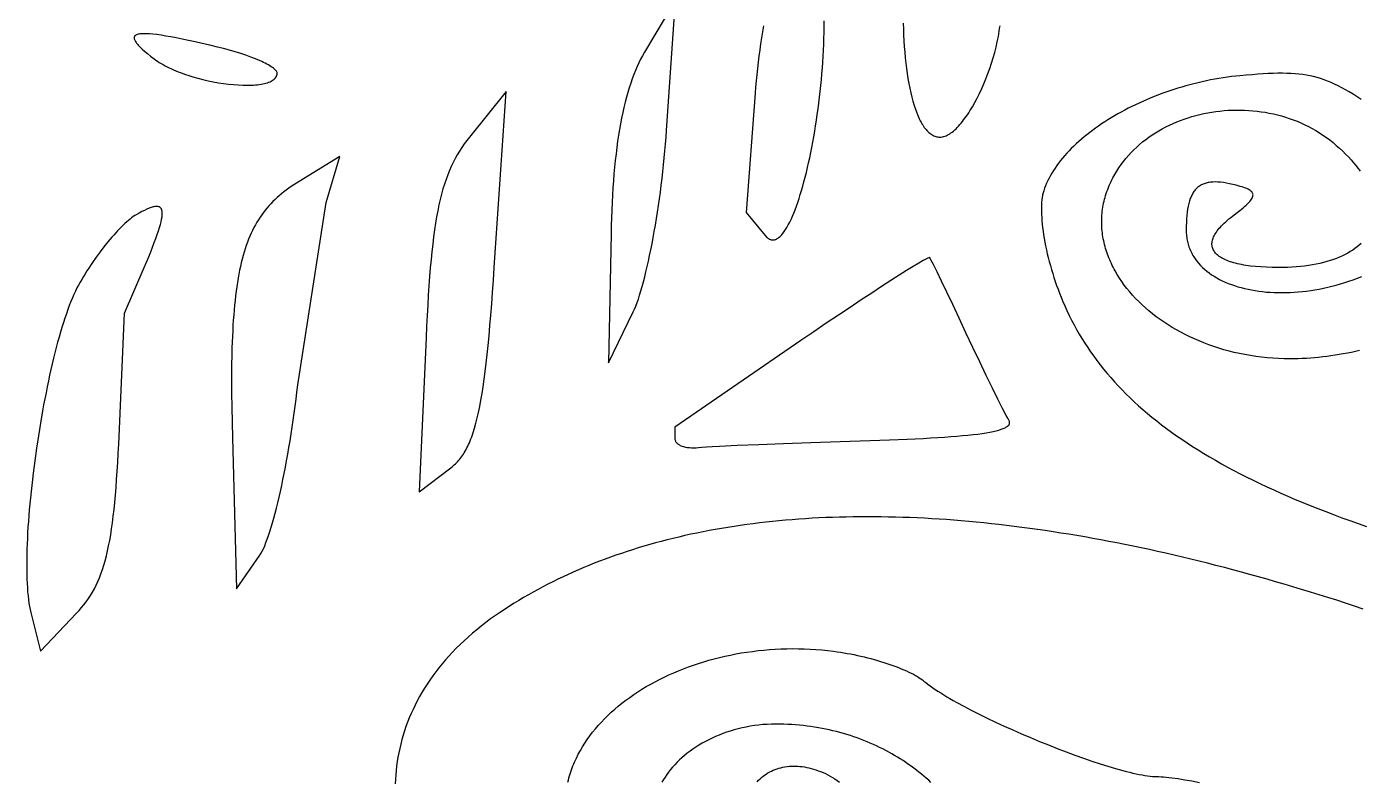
# Model space of a CAD drawing. Extents: x -500 to 500, y -999 to 1001.
# Drawn here: x -206.3 to 70.2, y 65.8 to 222.4 of the extents above; entities that cross this region are included whole.
import ezdxf

# ---------------------------------------------------------------- set-up
doc = ezdxf.new("R2010")
doc.units = 0
doc.layers.add('LAYER_1', color=18, linetype='CONTINUOUS')

msp = doc.modelspace()

# ---------------------------------------------------------------- linework, layer by layer
at = {"layer": 'LAYER_1'}
for points in [[(-73.5, 200.8), (-71.67, 227.86), (-78.1, 217.04), (-78.5, 216.34), (-78.88, 215.62), (-79.26, 214.87), (-79.62, 214.08), (-79.97, 213.26), (-80.31, 212.41), (-80.63, 211.54), (-80.95, 210.63), (-81.25, 209.69), (-81.55, 208.71), (-81.83, 207.71), (-82.09, 206.68), (-82.35, 205.61), (-82.6, 204.52), (-82.83, 203.39), (-83.05, 202.23), (-83.26, 201.04), (-83.46, 199.82), (-83.65, 198.57), (-83.82, 197.28), (-83.99, 195.97), (-84.14, 194.62), (-84.28, 193.24), (-84.41, 191.83), (-84.53, 190.39), (-84.64, 188.92), (-84.73, 187.41), (-84.81, 185.88), (-84.88, 184.31), (-84.94, 182.71), (-84.99, 181.08), (-85.03, 179.42), (-85.53, 152.62), (-80.43, 163.18), (-80.16, 163.76), (-79.9, 164.4), (-79.63, 165.1), (-79.36, 165.85), (-79.1, 166.67), (-78.83, 167.53), (-78.57, 168.45), (-78.3, 169.41), (-78.04, 170.43), (-77.78, 171.48), (-77.52, 172.58), (-77.27, 173.71), (-77.01, 174.88), (-76.77, 176.08), (-76.52, 177.32), (-76.29, 178.59), (-76.05, 179.88), (-75.83, 181.19), (-75.61, 182.53), (-75.39, 183.89), (-75.18, 185.26), (-74.98, 186.65), (-74.79, 188.05), (-74.61, 189.46), (-74.43, 190.88), (-74.27, 192.3), (-74.11, 193.72), (-73.97, 195.15), (-73.83, 196.57), (-73.71, 197.99), (-73.6, 199.4)], [(-166.66, 218.13), (-168.3, 218.51), (-169.85, 218.87), (-171.32, 219.21), (-172.7, 219.51), (-174, 219.78), (-175.22, 220.02), (-176.35, 220.24), (-177.41, 220.42), (-178.38, 220.57), (-179.27, 220.7), (-180.08, 220.79), (-180.82, 220.86), (-181.47, 220.89), (-182.05, 220.9), (-182.31, 220.89), (-182.55, 220.87), (-182.78, 220.85), (-182.98, 220.81), (-183.16, 220.77), (-183.33, 220.73), (-183.47, 220.67), (-183.6, 220.61), (-183.71, 220.54), (-183.8, 220.46), (-183.87, 220.38), (-183.92, 220.28), (-183.96, 220.18), (-183.97, 220.07), (-183.97, 219.96), (-183.95, 219.83), (-183.91, 219.7), (-183.85, 219.56), (-183.78, 219.41), (-183.69, 219.25), (-183.58, 219.09), (-183.45, 218.92), (-183.3, 218.74), (-183.14, 218.55), (-182.76, 218.15), (-182.31, 217.72), (-181.79, 217.26), (-181.21, 216.77), (-180.55, 216.24), (-179.83, 215.68), (-179.49, 215.43), (-179.13, 215.19), (-178.76, 214.94), (-178.37, 214.71), (-177.97, 214.48), (-177.55, 214.25), (-177.13, 214.03), (-176.69, 213.81), (-176.24, 213.6), (-175.78, 213.4), (-175.31, 213.2), (-174.83, 213), (-174.34, 212.82), (-173.85, 212.63), (-173.34, 212.46), (-172.83, 212.29), (-171.8, 211.97), (-170.75, 211.67), (-169.69, 211.4), (-168.62, 211.15), (-167.55, 210.93), (-166.48, 210.74), (-165.43, 210.58), (-164.39, 210.44), (-163.37, 210.34), (-162.38, 210.26), (-161.42, 210.22), (-160.95, 210.21), (-160.49, 210.21), (-160.05, 210.21), (-159.61, 210.22), (-159.19, 210.25), (-158.78, 210.28), (-158.38, 210.31), (-158, 210.36), (-157.63, 210.41), (-157.28, 210.48), (-156.94, 210.55), (-156.62, 210.63), (-156.32, 210.72), (-156.04, 210.82), (-155.77, 210.93), (-155.53, 211.04), (-155.3, 211.17), (-155.1, 211.3), (-154.91, 211.44), (-154.75, 211.6), (-154.61, 211.76), (-154.5, 211.93), (-154.41, 212.11), (-154.34, 212.3), (-154.3, 212.5), (-154.29, 212.71), (-154.29, 212.78), (-154.31, 212.84), (-154.35, 212.98), (-154.43, 213.12), (-154.54, 213.26), (-154.68, 213.42), (-154.85, 213.57), (-155.04, 213.73), (-155.27, 213.9), (-155.52, 214.06), (-155.79, 214.23), (-156.09, 214.41), (-156.41, 214.59), (-156.76, 214.76), (-157.12, 214.95), (-157.51, 215.13), (-157.93, 215.31), (-158.8, 215.68), (-159.76, 216.05), (-160.78, 216.42), (-161.86, 216.78), (-163, 217.14), (-164.18, 217.48), (-165.4, 217.81)], [(-109.24, 172.38), (-106.81, 208.92), (-114.4, 199.45), (-114.95, 198.74), (-115.48, 198.03), (-115.98, 197.3), (-116.46, 196.55), (-116.92, 195.79), (-117.36, 195.01), (-117.78, 194.2), (-118.18, 193.36), (-118.56, 192.5), (-118.92, 191.6), (-119.26, 190.66), (-119.59, 189.69), (-119.9, 188.68), (-120.19, 187.62), (-120.47, 186.52), (-120.73, 185.37), (-120.98, 184.16), (-121.21, 182.9), (-121.44, 181.58), (-121.64, 180.2), (-121.84, 178.76), (-122.03, 177.25), (-122.2, 175.67), (-122.37, 174.02), (-122.53, 172.3), (-122.67, 170.5), (-122.81, 168.61), (-122.94, 166.65), (-123.07, 164.6), (-123.19, 162.45), (-123.3, 160.22), (-123.4, 157.9), (-124.82, 125.82), (-118.24, 130.83), (-118.01, 131.02), (-117.77, 131.22), (-117.54, 131.42), (-117.31, 131.63), (-117.09, 131.85), (-116.88, 132.08), (-116.66, 132.32), (-116.45, 132.57), (-116.25, 132.83), (-116.05, 133.1), (-115.85, 133.38), (-115.66, 133.67), (-115.47, 133.97), (-115.29, 134.29), (-115.11, 134.61), (-114.93, 134.95), (-114.75, 135.3), (-114.58, 135.67), (-114.42, 136.05), (-114.25, 136.44), (-114.09, 136.84), (-113.94, 137.26), (-113.78, 137.7), (-113.63, 138.15), (-113.34, 139.09), (-113.05, 140.1), (-112.78, 141.18), (-112.52, 142.33), (-112.27, 143.55), (-112.03, 144.85), (-111.79, 146.22), (-111.57, 147.67), (-111.35, 149.21), (-111.13, 150.83), (-110.93, 152.54), (-110.72, 154.35), (-110.53, 156.24), (-110.34, 158.24), (-110.15, 160.33), (-109.96, 162.53), (-109.78, 164.83), (-109.6, 167.23), (-109.42, 169.75)], [(-150.04, 148.03), (-144.14, 185.91), (-141.3, 195.39), (-149.74, 190.25), (-150.3, 189.9), (-150.85, 189.54), (-151.38, 189.19), (-151.9, 188.82), (-152.4, 188.45), (-152.9, 188.07), (-153.38, 187.69), (-153.85, 187.29), (-154.3, 186.89), (-154.74, 186.48), (-155.17, 186.06), (-155.59, 185.63), (-156, 185.19), (-156.39, 184.74), (-156.77, 184.27), (-157.14, 183.8), (-157.5, 183.31), (-157.84, 182.81), (-158.18, 182.3), (-158.5, 181.77), (-158.82, 181.22), (-159.12, 180.67), (-159.41, 180.09), (-159.69, 179.5), (-159.96, 178.9), (-160.22, 178.27), (-160.47, 177.63), (-160.7, 176.97), (-160.93, 176.3), (-161.15, 175.6), (-161.36, 174.88), (-161.56, 174.15), (-161.75, 173.39), (-161.93, 172.62), (-162.1, 171.82), (-162.26, 171), (-162.41, 170.15), (-162.55, 169.29), (-162.69, 168.4), (-162.82, 167.48), (-162.93, 166.54), (-163.04, 165.58), (-163.14, 164.59), (-163.24, 163.58), (-163.32, 162.53), (-163.4, 161.47), (-163.47, 160.37), (-163.53, 159.25), (-163.58, 158.09), (-163.63, 156.91), (-163.67, 155.7), (-163.7, 154.46), (-163.74, 151.89), (-163.76, 149.18), (-163.75, 146.35), (-163.72, 143.39), (-163.66, 140.29), (-163.58, 137.04), (-162.72, 105.76), (-157.92, 112.69), (-157.8, 112.87), (-157.67, 113.08), (-157.42, 113.54), (-157.16, 114.06), (-156.89, 114.66), (-156.63, 115.31), (-156.36, 116.02), (-156.09, 116.79), (-155.81, 117.62), (-155.54, 118.49), (-155.26, 119.42), (-154.99, 120.4), (-154.71, 121.42), (-154.44, 122.49), (-154.17, 123.59), (-153.9, 124.74), (-153.63, 125.92), (-153.36, 127.14), (-153.1, 128.39), (-152.84, 129.67), (-152.58, 130.98), (-152.33, 132.31), (-152.09, 133.67), (-151.85, 135.05), (-151.62, 136.45), (-151.39, 137.86), (-151.17, 139.29), (-150.96, 140.73), (-150.76, 142.18), (-150.57, 143.63), (-150.38, 145.1), (-150.21, 146.56)], [(-187.18, 135.72), (-185.94, 162.91), (-181.9, 172.37), (-181.41, 173.52), (-180.95, 174.62), (-180.53, 175.66), (-180.14, 176.64), (-179.79, 177.55), (-179.47, 178.42), (-179.18, 179.22), (-178.93, 179.97), (-178.71, 180.66), (-178.53, 181.3), (-178.38, 181.89), (-178.27, 182.42), (-178.19, 182.9), (-178.16, 183.13), (-178.15, 183.34), (-178.14, 183.53), (-178.14, 183.72), (-178.15, 183.89), (-178.17, 184.05), (-178.2, 184.19), (-178.23, 184.33), (-178.28, 184.45), (-178.33, 184.57), (-178.4, 184.67), (-178.47, 184.75), (-178.55, 184.83), (-178.64, 184.9), (-178.74, 184.95), (-178.85, 184.99), (-178.96, 185.03), (-179.09, 185.05), (-179.23, 185.06), (-179.37, 185.06), (-179.53, 185.05), (-179.69, 185.02), (-179.86, 184.99), (-180.04, 184.95), (-180.43, 184.83), (-180.86, 184.68), (-181.32, 184.48), (-181.82, 184.25), (-182.36, 183.98), (-182.94, 183.67), (-183.55, 183.33), (-183.85, 183.15), (-184.16, 182.94), (-184.49, 182.7), (-184.82, 182.44), (-185.17, 182.16), (-185.52, 181.85), (-185.89, 181.52), (-186.26, 181.17), (-186.63, 180.8), (-187.02, 180.41), (-187.41, 180), (-187.8, 179.57), (-188.2, 179.13), (-188.6, 178.67), (-189.01, 178.2), (-189.41, 177.71), (-190.23, 176.69), (-191.04, 175.63), (-191.84, 174.54), (-192.63, 173.41), (-193.02, 172.84), (-193.4, 172.26), (-193.77, 171.68), (-194.14, 171.1), (-194.5, 170.52), (-194.85, 169.93), (-195.19, 169.34), (-195.51, 168.76), (-195.84, 168.16), (-196.16, 167.51), (-196.47, 166.82), (-196.79, 166.1), (-197.11, 165.33), (-197.42, 164.52), (-197.73, 163.68), (-198.04, 162.81), (-198.35, 161.9), (-198.65, 160.96), (-198.95, 159.98), (-199.25, 158.98), (-199.55, 157.95), (-199.84, 156.89), (-200.12, 155.81), (-200.41, 154.71), (-200.69, 153.58), (-200.96, 152.43), (-201.23, 151.26), (-201.5, 150.07), (-201.76, 148.87), (-202.01, 147.65), (-202.26, 146.42), (-202.51, 145.17), (-202.75, 143.91), (-202.98, 142.64), (-203.43, 140.08), (-203.85, 137.5), (-204.24, 134.91), (-204.6, 132.31), (-204.93, 129.72), (-205.09, 128.44), (-205.23, 127.16), (-205.37, 125.89), (-205.5, 124.63), (-205.62, 123.38), (-205.73, 122.14), (-205.83, 120.91), (-205.92, 119.7), (-206, 118.51), (-206.07, 117.33), (-206.13, 116.18), (-206.18, 115.04), (-206.22, 113.93), (-206.25, 112.84), (-206.27, 111.77), (-206.27, 110.73), (-206.27, 109.72), (-206.25, 108.73), (-206.23, 107.78), (-206.19, 106.86), (-206.13, 105.97), (-206.07, 105.12), (-205.99, 104.3), (-205.9, 103.52), (-205.8, 102.77), (-205.68, 102.07), (-205.55, 101.41), (-205.41, 100.79), (-203.39, 92.8), (-195.91, 100.66), (-195.38, 101.24), (-194.87, 101.83), (-194.38, 102.43), (-193.91, 103.06), (-193.46, 103.7), (-193.03, 104.35), (-192.62, 105.04), (-192.23, 105.74), (-191.86, 106.48), (-191.51, 107.24), (-191.17, 108.04), (-190.85, 108.86), (-190.55, 109.73), (-190.26, 110.63), (-189.99, 111.57), (-189.73, 112.55), (-189.49, 113.58), (-189.26, 114.65), (-189.04, 115.77), (-188.84, 116.94), (-188.65, 118.17), (-188.47, 119.45), (-188.3, 120.78), (-188.14, 122.18), (-187.99, 123.63), (-187.85, 125.15), (-187.72, 126.74), (-187.6, 128.39), (-187.49, 130.11), (-187.38, 131.91), (-187.28, 133.77)], [(-2.47, 140.7), (-2.71, 141.11), (-3.01, 141.66), (-3.78, 143.14), (-4.76, 145.07), (-5.9, 147.38), (-7.17, 149.98), (-8.53, 152.81), (-9.94, 155.79), (-11.38, 158.85), (-12.79, 161.86), (-14.12, 164.69), (-15.35, 167.28), (-16.45, 169.57), (-17.39, 171.5), (-18.13, 172.99), (-18.64, 174), (-18.8, 174.29), (-18.89, 174.44), (-18.92, 174.45), (-18.96, 174.45), (-19.09, 174.42), (-19.28, 174.34), (-19.54, 174.22), (-19.86, 174.05), (-20.25, 173.84), (-21.18, 173.3), (-22.34, 172.6), (-23.7, 171.76), (-25.25, 170.78), (-26.98, 169.67), (-28.88, 168.44), (-30.93, 167.1), (-33.11, 165.66), (-35.42, 164.12), (-37.84, 162.5), (-40.36, 160.81), (-42.95, 159.04), (-45.62, 157.22), (-71.78, 139.29), (-71.78, 136.89), (-71.77, 136.77), (-71.75, 136.65), (-71.72, 136.54), (-71.68, 136.42), (-71.62, 136.31), (-71.55, 136.21), (-71.48, 136.1), (-71.39, 136), (-71.29, 135.91), (-71.18, 135.82), (-71.06, 135.73), (-70.93, 135.65), (-70.8, 135.57), (-70.65, 135.49), (-70.33, 135.36), (-69.98, 135.24), (-69.6, 135.15), (-69.2, 135.07), (-68.77, 135.02), (-68.32, 134.99), (-67.85, 134.98), (-67.36, 135), (-66.86, 135.04), (-66.2, 135.1), (-65.25, 135.17), (-64.02, 135.24), (-62.53, 135.32), (-58.86, 135.5), (-54.37, 135.7), (-49.22, 135.9), (-43.55, 136.11), (-37.5, 136.31), (-31.23, 136.51), (-27.26, 136.64), (-23.6, 136.78), (-20.26, 136.94), (-18.71, 137.03), (-17.23, 137.11), (-15.83, 137.21), (-14.5, 137.3), (-13.25, 137.4), (-12.07, 137.51), (-10.96, 137.62), (-9.92, 137.73), (-8.95, 137.85), (-8.05, 137.97), (-7.22, 138.1), (-6.46, 138.24), (-5.76, 138.38), (-5.14, 138.52), (-4.57, 138.67), (-4.07, 138.82), (-3.64, 138.98), (-3.45, 139.07), (-3.27, 139.15), (-3.11, 139.24), (-2.96, 139.32), (-2.83, 139.41), (-2.71, 139.5), (-2.61, 139.59), (-2.52, 139.68), (-2.45, 139.78), (-2.4, 139.87), (-2.36, 139.97), (-2.33, 140.07), (-2.32, 140.17), (-2.32, 140.27), (-2.34, 140.38), (-2.37, 140.48), (-2.41, 140.59)]]:
    msp.add_lwpolyline(points, close=True, dxfattribs=at)
for points in [[(-53.38, 222.53), (-53.59, 221.3), (-53.79, 220.05), (-53.98, 218.79), (-54.16, 217.53), (-54.33, 216.25), (-54.49, 214.97), (-54.64, 213.69), (-54.78, 212.4), (-54.91, 211.11), (-55.02, 209.83), (-55.12, 208.55), (-56.96, 183.83), (-53.05, 179.02), (-52.91, 178.87), (-52.78, 178.72), (-52.64, 178.6), (-52.51, 178.49), (-52.37, 178.39), (-52.23, 178.3), (-52.09, 178.24), (-51.95, 178.18), (-51.82, 178.14), (-51.68, 178.11), (-51.53, 178.1), (-51.39, 178.1), (-51.25, 178.11), (-51.11, 178.14), (-50.97, 178.18), (-50.82, 178.23), (-50.68, 178.3), (-50.54, 178.38), (-50.4, 178.47), (-50.25, 178.57), (-50.11, 178.69), (-49.96, 178.81), (-49.82, 178.95), (-49.68, 179.11), (-49.39, 179.44), (-49.1, 179.83), (-48.81, 180.25), (-48.52, 180.72), (-48.24, 181.23), (-47.95, 181.78), (-47.67, 182.38), (-47.39, 183.01), (-47.11, 183.67), (-46.83, 184.37), (-46.56, 185.11), (-46.29, 185.88), (-46.02, 186.69), (-45.76, 187.52), (-45.5, 188.38), (-45.24, 189.28), (-44.99, 190.2), (-44.74, 191.14), (-44.5, 192.11), (-44.26, 193.11), (-44.03, 194.13), (-43.8, 195.17), (-43.58, 196.23), (-43.37, 197.31), (-43.16, 198.41), (-42.96, 199.52), (-42.76, 200.65), (-42.58, 201.8), (-42.4, 202.96), (-42.23, 204.13), (-42.07, 205.31), (-41.91, 206.5), (-41.77, 207.7), (-41.63, 208.91), (-41.5, 210.12), (-41.39, 211.34), (-41.28, 212.57), (-41.18, 213.79), (-41.09, 215.02), (-41.02, 216.25), (-40.95, 217.47), (-40.9, 218.7), (-40.85, 219.92), (-40.82, 221.13), (-40.8, 222.35), (-40.8, 223.55)], [(-24.39, 223.06), (-24.36, 221.82), (-24.31, 220.6), (-24.25, 219.4), (-24.17, 218.22), (-24.08, 217.05), (-23.98, 215.91), (-23.86, 214.78), (-23.72, 213.69), (-23.58, 212.62), (-23.41, 211.58), (-23.24, 210.57), (-23.05, 209.59), (-22.84, 208.65), (-22.62, 207.74), (-22.39, 206.87), (-22.14, 206.03), (-21.88, 205.24), (-21.61, 204.49), (-21.46, 204.14), (-21.32, 203.79), (-21.17, 203.45), (-21.01, 203.13), (-20.86, 202.82), (-20.7, 202.52), (-20.53, 202.23), (-20.36, 201.96), (-20.19, 201.7), (-20.02, 201.45), (-19.84, 201.22), (-19.66, 201), (-19.47, 200.79), (-19.29, 200.6), (-19.09, 200.42), (-18.9, 200.25), (-18.7, 200.1), (-18.5, 199.97), (-18.29, 199.85), (-18.08, 199.74), (-17.87, 199.65), (-17.65, 199.58), (-17.43, 199.52), (-17.21, 199.48), (-16.98, 199.46), (-16.75, 199.45), (-16.51, 199.46), (-16.27, 199.49), (-16.02, 199.55), (-15.77, 199.62), (-15.52, 199.72), (-15.27, 199.84), (-15.01, 199.97), (-14.75, 200.13), (-14.5, 200.31), (-14.23, 200.5), (-13.97, 200.71), (-13.71, 200.94), (-13.44, 201.19), (-13.18, 201.45), (-12.92, 201.73), (-12.65, 202.03), (-12.38, 202.34), (-12.12, 202.66), (-11.86, 203), (-11.59, 203.35), (-11.33, 203.72), (-11.07, 204.1), (-10.81, 204.49), (-10.55, 204.9), (-10.29, 205.31), (-10.04, 205.74), (-9.54, 206.63), (-9.05, 207.55), (-8.57, 208.51), (-8.1, 209.5), (-7.66, 210.52), (-7.23, 211.56), (-6.82, 212.63), (-6.43, 213.71), (-6.07, 214.8), (-5.73, 215.91), (-5.41, 217.02), (-5.13, 218.13), (-4.88, 219.24), (-4.76, 219.79), (-4.66, 220.35), (-4.56, 220.9), (-4.47, 221.44), (-4.39, 221.99), (-4.32, 222.53)], [(70.64, 207.28), (69.78, 207.83), (68.94, 208.35), (68.14, 208.83), (67.35, 209.28), (66.59, 209.7), (65.84, 210.09), (65.1, 210.44), (64.37, 210.77), (63.65, 211.07), (62.93, 211.34), (62.21, 211.58), (61.49, 211.8), (60.76, 211.99), (60.02, 212.16), (59.26, 212.3), (58.49, 212.42), (57.7, 212.51), (56.89, 212.59), (56.04, 212.64), (55.17, 212.67), (54.27, 212.69), (53.33, 212.68), (52.35, 212.66), (51.33, 212.62), (50.26, 212.56), (49.15, 212.49), (47.98, 212.4), (46.76, 212.3), (45.47, 212.18), (44.6, 212.09), (43.72, 211.99), (42.85, 211.88), (41.97, 211.75), (41.1, 211.61), (40.23, 211.46), (39.36, 211.3), (38.5, 211.12), (37.64, 210.94), (36.78, 210.74), (35.92, 210.53), (35.07, 210.31), (34.23, 210.08), (33.39, 209.83), (32.55, 209.58), (31.72, 209.32), (30.9, 209.04), (30.08, 208.76), (29.27, 208.47), (28.46, 208.17), (27.66, 207.85), (26.87, 207.53), (26.09, 207.2), (25.31, 206.86), (24.55, 206.51), (23.79, 206.16), (23.04, 205.79), (22.3, 205.42), (21.57, 205.04), (20.85, 204.65), (20.14, 204.26), (19.45, 203.85), (18.76, 203.44), (18.08, 203.03), (17.42, 202.6), (16.77, 202.17), (16.13, 201.74), (15.5, 201.29), (14.89, 200.85), (14.29, 200.39), (13.7, 199.93), (13.13, 199.47), (12.57, 199), (12.02, 198.52), (11.49, 198.04), (10.98, 197.56), (10.48, 197.07), (10, 196.58), (9.54, 196.08), (9.09, 195.58), (8.66, 195.08), (8.24, 194.57), (7.84, 194.06), (7.47, 193.55), (7.1, 193.03), (6.76, 192.51), (6.44, 191.99), (6.14, 191.46), (5.85, 190.94), (5.59, 190.41), (5.34, 189.88), (5.12, 189.35), (4.92, 188.82), (4.74, 188.29), (4.62, 187.87), (4.52, 187.41), (4.43, 186.93), (4.37, 186.42), (4.32, 185.88), (4.29, 185.31), (4.27, 184.71), (4.27, 184.1), (4.29, 183.45), (4.33, 182.79), (4.38, 182.11), (4.44, 181.4), (4.52, 180.68), (4.62, 179.94), (4.73, 179.19), (4.86, 178.43), (5, 177.65), (5.15, 176.86), (5.32, 176.06), (5.5, 175.26), (5.7, 174.45), (5.91, 173.63), (6.13, 172.81), (6.36, 171.98), (6.61, 171.16), (6.87, 170.33), (7.14, 169.51), (7.43, 168.68), (7.72, 167.87), (8.03, 167.06), (8.35, 166.25), (8.67, 165.45), (9.11, 164.45), (9.57, 163.45), (10.04, 162.46), (10.53, 161.48), (11.04, 160.51), (11.57, 159.55), (12.11, 158.59), (12.68, 157.65), (13.27, 156.72), (13.87, 155.79), (14.49, 154.88), (15.14, 153.97), (15.8, 153.07), (16.48, 152.18), (17.18, 151.3), (17.9, 150.43), (18.65, 149.56), (19.41, 148.7), (20.19, 147.85), (21, 147.01), (21.82, 146.18), (22.67, 145.35), (23.53, 144.54), (24.42, 143.72), (25.33, 142.92), (26.26, 142.13), (27.21, 141.34), (28.19, 140.55), (29.18, 139.78), (30.2, 139.01), (31.24, 138.25), (32.3, 137.5), (33.39, 136.75), (34.5, 136.01), (35.63, 135.27), (36.78, 134.54), (37.96, 133.82), (39.16, 133.1), (40.38, 132.39), (41.63, 131.69), (42.9, 130.99), (44.2, 130.29), (45.51, 129.6), (46.86, 128.92), (48.22, 128.24), (49.62, 127.57), (51.03, 126.91), (52.47, 126.24), (53.94, 125.59), (55.43, 124.93), (56.95, 124.29), (58.49, 123.64), (60.05, 123), (61.65, 122.37), (63.26, 121.74), (64.91, 121.12), (66.58, 120.49), (68.27, 119.88), (70, 119.26), (71.75, 118.65)], [(70.3, 155.16), (69.45, 154.97), (68.6, 154.79), (67.75, 154.62), (66.9, 154.46), (66.05, 154.31), (65.19, 154.18), (64.34, 154.05), (63.49, 153.94), (62.64, 153.83), (61.79, 153.74), (60.94, 153.66), (60.09, 153.59), (59.24, 153.54), (58.4, 153.5), (57.55, 153.46), (56.72, 153.44), (55.88, 153.44), (54.67, 153.45), (53.47, 153.49), (52.28, 153.56), (51.11, 153.66), (49.94, 153.78), (48.79, 153.93), (47.64, 154.11), (46.51, 154.31), (45.4, 154.53), (44.29, 154.78), (43.2, 155.05), (42.13, 155.34), (41.07, 155.66), (40.03, 156), (39, 156.36), (37.99, 156.74), (36.99, 157.15), (36.02, 157.57), (35.06, 158.01), (34.12, 158.47), (33.2, 158.95), (32.3, 159.45), (31.42, 159.97), (30.56, 160.5), (29.72, 161.05), (28.9, 161.61), (28.1, 162.19), (27.33, 162.79), (26.58, 163.4), (25.86, 164.03), (25.15, 164.67), (24.48, 165.32), (23.82, 165.98), (23.2, 166.66), (22.59, 167.35), (22.02, 168.05), (21.47, 168.76), (20.95, 169.48), (20.46, 170.21), (20, 170.95), (19.56, 171.7), (19.36, 172.08), (19.16, 172.46), (18.97, 172.84), (18.78, 173.22), (18.61, 173.61), (18.44, 174), (18.28, 174.39), (18.12, 174.78), (17.98, 175.17), (17.84, 175.56), (17.71, 175.96), (17.59, 176.35), (17.48, 176.75), (17.38, 177.15), (17.28, 177.55), (17.19, 177.95), (17.11, 178.35), (17.04, 178.76), (16.98, 179.16), (16.92, 179.57), (16.88, 179.97), (16.84, 180.38), (16.81, 180.79), (16.79, 181.2), (16.78, 181.61), (16.78, 182.02), (16.79, 182.43), (16.8, 182.84), (16.83, 183.25), (16.86, 183.66), (16.91, 184.07), (16.96, 184.48), (17.02, 184.89), (17.1, 185.3), (17.18, 185.72), (17.27, 186.13), (17.37, 186.54), (17.48, 186.95), (17.6, 187.36), (17.73, 187.77), (17.87, 188.18), (18.02, 188.59), (18.18, 189), (18.35, 189.41), (18.53, 189.82), (18.72, 190.23), (18.9, 190.6), (19.09, 190.97), (19.49, 191.69), (19.91, 192.39), (20.35, 193.08), (20.81, 193.75), (21.3, 194.4), (21.81, 195.03), (22.34, 195.64), (22.89, 196.24), (23.46, 196.82), (24.05, 197.38), (24.65, 197.92), (25.28, 198.44), (25.92, 198.94), (26.58, 199.42), (27.25, 199.89), (27.94, 200.33), (28.64, 200.76), (29.36, 201.16), (30.09, 201.55), (30.83, 201.92), (31.58, 202.27), (32.35, 202.59), (33.12, 202.9), (33.91, 203.19), (34.7, 203.46), (35.5, 203.7), (36.31, 203.93), (37.13, 204.14), (37.96, 204.32), (38.79, 204.49), (39.63, 204.64), (40.47, 204.76), (41.31, 204.86), (42.16, 204.95), (43.01, 205.01), (43.87, 205.05), (44.73, 205.07), (45.58, 205.06), (46.44, 205.04), (47.3, 204.99), (48.15, 204.92), (49.01, 204.84), (49.86, 204.72), (50.71, 204.59), (51.56, 204.43), (52.4, 204.26), (53.23, 204.06), (54.07, 203.83), (54.89, 203.59), (55.71, 203.32), (56.52, 203.03), (57.33, 202.72), (58.12, 202.38), (58.91, 202.02), (59.69, 201.64), (60.45, 201.23), (61.21, 200.8), (61.95, 200.35), (62.68, 199.87), (63.4, 199.37), (64.1, 198.85), (64.79, 198.3), (65.46, 197.73), (66.14, 197.13), (66.78, 196.53), (67.39, 195.93), (67.97, 195.33), (68.52, 194.73), (69.05, 194.14), (69.54, 193.54), (70.01, 192.95), (70.44, 192.37)], [(70.61, 177.38), (70.21, 177.02), (69.78, 176.66), (69.33, 176.32), (68.86, 175.99), (68.36, 175.68), (67.83, 175.37), (67.28, 175.08), (66.71, 174.8), (66.11, 174.54), (65.49, 174.29), (64.85, 174.05), (64.18, 173.83), (63.49, 173.62), (62.77, 173.43), (62.03, 173.25), (61.27, 173.09), (60.49, 172.95), (59.68, 172.82), (58.85, 172.7), (58, 172.61), (57.13, 172.53), (56.23, 172.46), (55.31, 172.42), (54.37, 172.39), (53.41, 172.38), (52.14, 172.4), (50.94, 172.43), (49.79, 172.5), (48.71, 172.58), (47.68, 172.7), (47.19, 172.76), (46.71, 172.83), (46.25, 172.91), (45.8, 172.99), (45.37, 173.08), (44.96, 173.17), (44.55, 173.27), (44.17, 173.37), (43.8, 173.48), (43.44, 173.6), (43.11, 173.72), (42.78, 173.84), (42.47, 173.97), (42.18, 174.11), (41.91, 174.25), (41.65, 174.39), (41.4, 174.54), (41.17, 174.7), (40.96, 174.86), (40.76, 175.02), (40.58, 175.19), (40.41, 175.37), (40.27, 175.55), (40.13, 175.73), (40.02, 175.92), (39.92, 176.11), (39.83, 176.31), (39.76, 176.51), (39.71, 176.71), (39.68, 176.92), (39.66, 177.14), (39.66, 177.35), (39.67, 177.57), (39.7, 177.8), (39.75, 178.03), (39.82, 178.26), (39.9, 178.5), (40, 178.74), (40.12, 178.98), (40.25, 179.23), (40.4, 179.48), (40.57, 179.74), (40.75, 180), (40.95, 180.26), (41.17, 180.52), (41.41, 180.79), (41.66, 181.06), (41.93, 181.34), (42.22, 181.61), (42.52, 181.89), (42.85, 182.18), (43.19, 182.46), (43.55, 182.75), (43.92, 183.04), (44.89, 183.79), (45.73, 184.46), (46.1, 184.78), (46.44, 185.07), (46.75, 185.36), (47.03, 185.63), (47.28, 185.88), (47.5, 186.12), (47.69, 186.35), (47.84, 186.57), (47.97, 186.77), (48.07, 186.97), (48.13, 187.16), (48.17, 187.33), (48.18, 187.5), (48.17, 187.58), (48.15, 187.66), (48.13, 187.74), (48.1, 187.82), (48.01, 187.96), (47.9, 188.11), (47.75, 188.24), (47.58, 188.37), (47.38, 188.5), (47.14, 188.62), (46.88, 188.75), (46.59, 188.87), (46.27, 188.98), (45.92, 189.1), (45.54, 189.22), (44.69, 189.45), (43.98, 189.63), (43.3, 189.78), (42.65, 189.91), (42.03, 190.01), (41.43, 190.08), (40.87, 190.12), (40.33, 190.14), (39.81, 190.12), (39.57, 190.1), (39.33, 190.08), (39.09, 190.04), (38.86, 190), (38.64, 189.96), (38.43, 189.9), (38.22, 189.84), (38.02, 189.77), (37.82, 189.69), (37.63, 189.61), (37.44, 189.51), (37.27, 189.41), (37.09, 189.3), (36.93, 189.18), (36.76, 189.06), (36.61, 188.93), (36.46, 188.79), (36.31, 188.64), (36.18, 188.48), (36.04, 188.31), (35.91, 188.14), (35.79, 187.96), (35.67, 187.77), (35.56, 187.57), (35.46, 187.36), (35.35, 187.15), (35.26, 186.92), (35.17, 186.69), (35, 186.2), (34.85, 185.67), (34.72, 185.11), (34.61, 184.51), (34.52, 183.87), (34.44, 183.2), (34.39, 182.5), (34.35, 181.75), (34.32, 180.97), (34.31, 180.15), (34.32, 179.84), (34.33, 179.53), (34.35, 179.23), (34.38, 178.94), (34.42, 178.64), (34.46, 178.35), (34.51, 178.06), (34.57, 177.78), (34.64, 177.5), (34.72, 177.22), (34.8, 176.95), (34.89, 176.68), (34.99, 176.41), (35.09, 176.15), (35.2, 175.89), (35.32, 175.63), (35.45, 175.38), (35.58, 175.13), (35.72, 174.88), (35.87, 174.64), (36.02, 174.4), (36.18, 174.17), (36.52, 173.71), (36.88, 173.26), (37.27, 172.83), (37.69, 172.42), (38.13, 172.02), (38.59, 171.63), (39.07, 171.26), (39.58, 170.9), (40.11, 170.57), (40.66, 170.24), (41.22, 169.93), (41.81, 169.64), (42.42, 169.36), (43.04, 169.1), (43.69, 168.86), (44.35, 168.63), (45.02, 168.41), (45.71, 168.22), (46.42, 168.04), (47.14, 167.88), (47.88, 167.73), (48.63, 167.6), (49.39, 167.49), (50.16, 167.39), (50.95, 167.31), (51.74, 167.25), (52.55, 167.21), (53.36, 167.18), (54.19, 167.18), (55.02, 167.19), (55.86, 167.21), (56.71, 167.26), (57.56, 167.32), (58.42, 167.4), (59.28, 167.5), (60.15, 167.62), (61.03, 167.76), (61.9, 167.92), (62.78, 168.09), (63.67, 168.29), (64.55, 168.5), (65.43, 168.73), (66.32, 168.98), (67.2, 169.25), (68.09, 169.54), (68.97, 169.85), (69.85, 170.18), (70.72, 170.53)], [(71.04, 101.54), (69.2, 102.15), (67.37, 102.75), (65.54, 103.35), (63.71, 103.93), (61.89, 104.5), (60.08, 105.06), (58.27, 105.62), (56.46, 106.16), (54.66, 106.69), (52.87, 107.21), (51.09, 107.73), (49.3, 108.23), (47.53, 108.72), (45.76, 109.21), (43.99, 109.68), (42.24, 110.14), (40.48, 110.59), (38.74, 111.04), (37, 111.47), (35.26, 111.89), (33.53, 112.31), (31.81, 112.71), (30.09, 113.1), (28.38, 113.49), (26.68, 113.86), (24.98, 114.22), (23.28, 114.58), (21.6, 114.92), (19.92, 115.26), (18.24, 115.58), (16.57, 115.89), (14.91, 116.2), (13.26, 116.49), (11.61, 116.77), (9.96, 117.05), (8.33, 117.31), (6.7, 117.57), (5.07, 117.81), (3.46, 118.04), (1.85, 118.27), (0.24, 118.48), (-1.35, 118.69), (-2.95, 118.88), (-4.53, 119.06), (-6.11, 119.24), (-7.68, 119.4), (-9.24, 119.56), (-10.8, 119.7), (-12.35, 119.84), (-13.89, 119.96), (-15.43, 120.08), (-16.96, 120.18), (-18.48, 120.27), (-20, 120.36), (-21.51, 120.43), (-23.01, 120.5), (-24.51, 120.55), (-26, 120.6), (-27.48, 120.63), (-28.95, 120.66), (-30.42, 120.67), (-31.88, 120.68), (-33.33, 120.67), (-34.77, 120.66), (-36.21, 120.63), (-37.64, 120.6), (-39.07, 120.55), (-40.48, 120.5), (-41.89, 120.43), (-43.29, 120.36), (-44.68, 120.27), (-46.07, 120.18), (-47.45, 120.07), (-48.82, 119.96), (-50.18, 119.83), (-51.54, 119.7), (-52.89, 119.56), (-54.23, 119.4), (-55.56, 119.24), (-56.88, 119.06), (-58.2, 118.88), (-59.51, 118.68), (-60.81, 118.48), (-62.1, 118.26), (-63.39, 118.04), (-64.67, 117.81), (-65.94, 117.56), (-67.2, 117.31), (-68.45, 117.04), (-69.7, 116.77), (-70.93, 116.48), (-72.16, 116.19), (-73.38, 115.89), (-74.6, 115.57), (-75.8, 115.25), (-77, 114.91), (-78.19, 114.57), (-79.37, 114.22), (-80.54, 113.85), (-81.7, 113.48), (-82.86, 113.09), (-84, 112.7), (-85.14, 112.3), (-86.27, 111.88), (-87.39, 111.46), (-88.5, 111.03), (-89.61, 110.58), (-90.7, 110.13), (-91.79, 109.67), (-92.87, 109.19), (-93.93, 108.71), (-94.99, 108.21), (-96.05, 107.71), (-97.09, 107.2), (-98.12, 106.67), (-99.15, 106.14), (-100.16, 105.6), (-101.17, 105.04), (-102.17, 104.48), (-103.16, 103.91), (-104.14, 103.32), (-105.11, 102.73), (-106.07, 102.13), (-107.02, 101.51), (-107.97, 100.89), (-109, 100.18), (-110.01, 99.47), (-111, 98.74), (-111.95, 98), (-112.88, 97.25), (-113.79, 96.5), (-114.67, 95.73), (-115.52, 94.96), (-116.34, 94.18), (-117.14, 93.39), (-117.92, 92.59), (-118.66, 91.78), (-119.39, 90.97), (-120.08, 90.15), (-120.75, 89.32), (-121.4, 88.49), (-122.02, 87.65), (-122.62, 86.8), (-123.19, 85.95), (-123.74, 85.09), (-124.26, 84.23), (-124.76, 83.36), (-125.23, 82.48), (-125.68, 81.61), (-126.11, 80.72), (-126.51, 79.84), (-126.89, 78.94), (-127.24, 78.05), (-127.57, 77.15), (-127.88, 76.25), (-128.17, 75.35), (-128.43, 74.44), (-128.66, 73.53), (-128.88, 72.62), (-129.07, 71.71), (-129.24, 70.79), (-129.39, 69.87), (-129.51, 68.96), (-129.61, 68.04), (-129.69, 67.12), (-129.75, 66.2), (-129.79, 65.28)], [(-93.97, 65.64), (-93.86, 66.06), (-93.75, 66.49), (-93.63, 66.91), (-93.5, 67.33), (-93.37, 67.75), (-93.23, 68.16), (-93.08, 68.58), (-92.92, 68.99), (-92.75, 69.4), (-92.58, 69.8), (-92.4, 70.21), (-92.21, 70.61), (-91.82, 71.4), (-91.39, 72.19), (-90.94, 72.97), (-90.46, 73.73), (-89.95, 74.49), (-89.42, 75.23), (-88.86, 75.96), (-88.28, 76.68), (-87.67, 77.39), (-87.03, 78.09), (-86.38, 78.77), (-85.69, 79.45), (-84.99, 80.11), (-84.26, 80.75), (-83.52, 81.39), (-82.75, 82.01), (-81.96, 82.62), (-81.15, 83.21), (-80.31, 83.79), (-79.46, 84.35), (-78.6, 84.9), (-77.71, 85.43), (-76.8, 85.95), (-75.88, 86.46), (-74.94, 86.95), (-73.98, 87.42), (-73.01, 87.87), (-72.02, 88.31), (-71.02, 88.74), (-70, 89.14), (-68.97, 89.53), (-67.92, 89.9), (-66.86, 90.26), (-65.79, 90.59), (-64.71, 90.91), (-63.62, 91.21), (-62.51, 91.49), (-61.39, 91.75), (-60.27, 91.99), (-59.13, 92.22), (-57.99, 92.42), (-56.83, 92.6), (-55.67, 92.76), (-54.5, 92.91), (-53.33, 93.03), (-52.14, 93.13), (-50.95, 93.21), (-49.76, 93.27), (-48.56, 93.3), (-47.36, 93.32), (-46.15, 93.31), (-44.94, 93.28), (-43.72, 93.23), (-42.5, 93.15), (-41.28, 93.05), (-40.06, 92.93), (-38.84, 92.78), (-38.14, 92.69), (-37.44, 92.58), (-36.74, 92.47), (-36.03, 92.34), (-35.32, 92.21), (-34.62, 92.07), (-33.91, 91.92), (-33.21, 91.76), (-32.51, 91.59), (-31.81, 91.42), (-31.12, 91.24), (-30.44, 91.05), (-29.76, 90.86), (-29.1, 90.66), (-28.44, 90.46), (-27.8, 90.25), (-27.17, 90.04), (-26.55, 89.82), (-25.95, 89.6), (-25.37, 89.38), (-24.8, 89.15), (-24.26, 88.93), (-23.73, 88.7), (-23.23, 88.46), (-22.74, 88.23), (-22.29, 88), (-21.85, 87.76), (-21.45, 87.53), (-21.07, 87.29), (-20.72, 87.06), (-20.4, 86.83), (-20.11, 86.6), (-19.7, 86.27), (-19.26, 85.92), (-18.79, 85.58), (-18.28, 85.22), (-17.75, 84.86), (-17.19, 84.49), (-16.61, 84.12), (-15.99, 83.74), (-15.36, 83.35), (-14.7, 82.96), (-14.01, 82.57), (-13.3, 82.17), (-11.83, 81.37), (-10.28, 80.55), (-8.66, 79.73), (-6.99, 78.91), (-5.26, 78.08), (-3.49, 77.26), (-1.68, 76.45), (0.15, 75.64), (1.99, 74.85), (3.85, 74.08), (5.71, 73.33), (7.57, 72.6), (9.4, 71.9), (11.22, 71.23), (13, 70.59), (14.75, 69.99), (16.44, 69.43), (18.08, 68.91), (19.66, 68.45), (20.42, 68.23), (21.16, 68.03), (21.89, 67.84), (22.59, 67.66), (23.27, 67.5), (23.92, 67.36), (24.55, 67.23), (25.16, 67.11), (25.74, 67.01), (26.29, 66.93), (26.82, 66.87), (27.31, 66.82), (27.78, 66.79), (28.21, 66.78), (28.64, 66.77), (29.11, 66.74), (29.62, 66.71), (30.16, 66.66), (30.74, 66.6), (31.34, 66.53), (32.63, 66.35), (34.03, 66.13), (35.51, 65.87), (37.08, 65.57)], [(-18.64, 65.56), (-19.12, 66), (-19.61, 66.44), (-20.11, 66.87), (-20.61, 67.29), (-21.13, 67.71), (-21.65, 68.12), (-22.19, 68.52), (-22.73, 68.92), (-23.29, 69.31), (-23.85, 69.7), (-24.42, 70.08), (-25, 70.45), (-25.59, 70.81), (-26.18, 71.17), (-26.79, 71.51), (-27.4, 71.85), (-28.02, 72.19), (-28.65, 72.51), (-29.29, 72.83), (-29.93, 73.13), (-30.58, 73.43), (-31.24, 73.72), (-31.91, 74), (-32.59, 74.27), (-33.27, 74.54), (-33.96, 74.79), (-34.66, 75.03), (-35.36, 75.27), (-36.07, 75.49), (-36.79, 75.71), (-37.52, 75.91), (-38.25, 76.1), (-38.99, 76.29), (-39.74, 76.46), (-40.49, 76.62), (-41.25, 76.77), (-42.01, 76.91), (-42.78, 77.04), (-43.56, 77.15), (-44.34, 77.26), (-45.13, 77.35), (-45.93, 77.43), (-46.73, 77.5), (-47.54, 77.56), (-48.35, 77.6), (-49.16, 77.63), (-49.99, 77.65), (-50.82, 77.66), (-51.73, 77.65), (-52.64, 77.61), (-53.53, 77.55), (-54.42, 77.46), (-55.29, 77.35), (-56.15, 77.22), (-57, 77.06), (-57.84, 76.88), (-58.67, 76.69), (-59.48, 76.47), (-60.28, 76.23), (-61.06, 75.97), (-61.83, 75.7), (-62.59, 75.4), (-63.33, 75.09), (-64.05, 74.76), (-64.76, 74.42), (-65.45, 74.06), (-66.12, 73.68), (-66.78, 73.29), (-67.41, 72.89), (-68.03, 72.47), (-68.63, 72.05), (-69.21, 71.61), (-69.77, 71.15), (-70.31, 70.69), (-70.83, 70.22), (-71.32, 69.74), (-71.8, 69.24), (-72.25, 68.74), (-72.68, 68.24), (-73.08, 67.72), (-73.46, 67.2), (-73.82, 66.68), (-74.15, 66.14), (-74.46, 65.61)], [(-54.68, 65.7), (-54.4, 66.01), (-54.1, 66.29), (-53.79, 66.57), (-53.47, 66.83), (-53.15, 67.08), (-52.81, 67.31), (-52.46, 67.52), (-52.1, 67.73), (-51.74, 67.91), (-51.36, 68.09), (-50.98, 68.24), (-50.58, 68.39), (-50.18, 68.51), (-49.78, 68.62), (-49.36, 68.72), (-48.94, 68.8), (-48.51, 68.86), (-48.08, 68.91), (-47.64, 68.94), (-47.19, 68.95), (-46.74, 68.95), (-46.29, 68.93), (-45.83, 68.9), (-45.36, 68.85), (-44.89, 68.78), (-44.42, 68.69), (-43.95, 68.59), (-43.47, 68.47), (-42.99, 68.33), (-42.5, 68.18), (-42.02, 68), (-41.53, 67.81), (-41.04, 67.61), (-40.56, 67.38), (-40.07, 67.13), (-39.58, 66.87), (-39.09, 66.59), (-38.6, 66.29), (-38.11, 65.97), (-37.62, 65.63)]]:
    msp.add_lwpolyline(points, dxfattribs=at)

doc.saveas('drawing.dxf')
